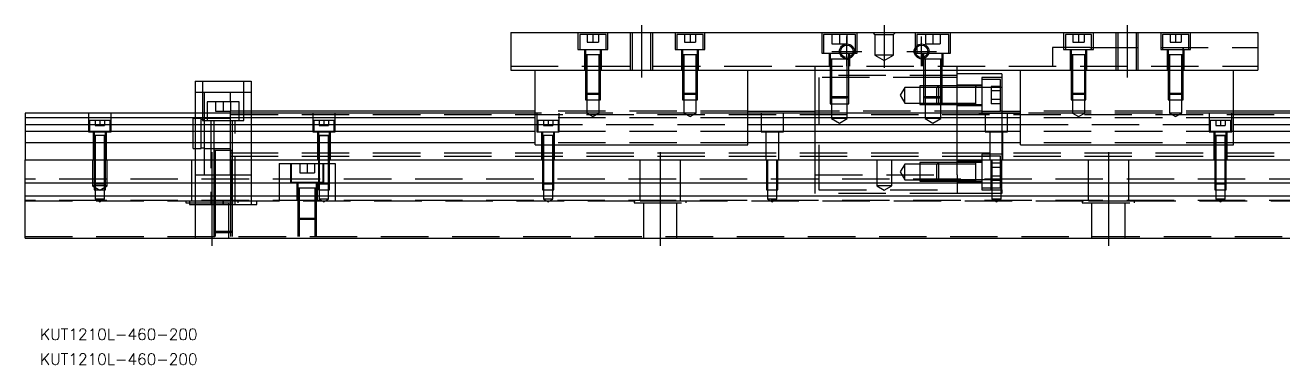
# Model space of a CAD drawing. Extents: x -10 to 660, y -255 to 102.
# Drawn here: x 0 to 336.7, y -255.2 to -164.3 of the extents above; entities that cross this region are included whole.
import ezdxf

# ---------------------------------------------------------------- set-up
doc = ezdxf.new("R2010")
doc.units = 0
doc.linetypes.add('CENTER', pattern=[50.8, 31.75, -6.35, 6.35, -6.35])
doc.linetypes.add('DASHED', pattern=[19.05, 12.7, -6.35])
doc.layers.get('0').update_dxf_attribs({"linetype": 'CONTINUOUS'})
doc.layers.add('CENTER', color=1, linetype='CENTER')
doc.styles.get("Standard").update_dxf_attribs({"font": 'txt.shx', "height": 3, "bigfont": 'bigfont.shx'})

# ---------------------------------------------------------------- blocks, each defined once
blk = doc.blocks.new('*U2')
at = {"color": 7, "linetype": 'CONTINUOUS'}
blk.add_text('KUT1210L-460-200', height=3, dxfattribs=at).set_placement((3.99, -255.15))
blk = doc.blocks.new('*U3')
at = {"color": 7, "linetype": 'CONTINUOUS'}
blk.add_text('KUT1210L-460-200', height=3, dxfattribs=at).set_placement((3.99, -248.51))

msp = doc.modelspace()

# ---------------------------------------------------------------- linework, layer by layer
at = {"color": 7, "linetype": 'CONTINUOUS'}
for p, q in [((130, -166.31), (130, -176.31)), ((130, -166.31), (330, -166.31)), ((330, -166.31), (330, -176.31)), ((245.500006, -173.41), (240.499994, -173.41)), ((130, -176.31), (330, -176.31)), ((136.5, -196.31), (136.5, -176.31)), ((193.5, -196.31), (193.5, -176.31)), ((211.5, -187.81), (211.5, -176.31)), ((249.5, -187.81), (249.5, -176.31)), ((261.5, -177.31), (249.5, -177.31)), ((261.5, -177.31), (261.5, -187.81)), ((266.5, -196.31), (266.5, -176.31)), ((323.5, -196.31), (323.5, -176.31)), ((45.5, -179.31), (45.5, -187.81)), ((45.5, -179.31), (60.5, -179.31)), ((60.5, -179.31), (60.5, -187.81)), ((0, -187.81), (0, -189.062272)), ((136.5, -187.81), (0, -187.81)), ((136.5, -187.31), (60.5, -187.31)), ((193.5, -187.31), (211.5, -187.31)), ((266.5, -187.81), (193.5, -187.81)), ((261.5, -187.31), (266.5, -187.31)), ((405, -187.31), (323.5, -187.31)), ((460, -187.81), (323.5, -187.81)), ((136.5, -189.062272), (0, -189.062272)), ((0, -189.062272), (0, -190.83668)), ((0, -190.83668), (136.5, -190.83668)), ((0, -190.83668), (0, -192.733076)), ((266.5, -189.062272), (193.5, -189.062272)), ((193.5, -190.83668), (266.5, -190.83668)), ((460, -189.062272), (323.5, -189.062272)), ((323.5, -190.83668), (460, -190.83668)), ((0, -192.733076), (0, -195.787372)), ((136.5, -192.733076), (0, -192.733076)), ((266.5, -192.733076), (193.5, -192.733076)), ((460, -192.733076), (323.5, -192.733076)), ((0, -195.787372), (0, -200.31)), ((136.5, -195.787372), (0, -195.787372)), ((136.5, -196.31), (193.5, -196.31)), ((266.5, -195.787372), (193.5, -195.787372)), ((266.5, -196.31), (323.5, -196.31)), ((460, -195.787372), (323.5, -195.787372)), ((0, -200.31), (460, -200.31)), ((0, -206.61), (0, -200.31)), ((460, -206.61), (0, -206.61)), ((0, -210.01), (0, -206.61)), ((0, -221.31), (0, -210.01)), ((460, -210.01), (0, -210.01)), ((0, -221.31), (460, -221.31))]:
    msp.add_line(p, q, dxfattribs=at)
at = {"color": 3, "linetype": 'DASHED'}
for p, q in [((148, -166.31), (148, -170.81)), ((155.5, -166.81), (148.5, -166.81)), ((148.5, -166.81), (148.5, -170.81)), ((150.5, -166.81), (150.5, -168.81)), ((152, -166.81), (152, -168.81)), ((153.5, -166.81), (153.5, -168.81)), ((155.5, -170.81), (155.5, -166.81)), ((156, -170.81), (156, -166.31)), ((162.000006, -166.31), (162.000006, -176.31)), ((162.5, -166.31), (162.5, -176.31)), ((167.5, -176.31), (167.5, -166.31)), ((167.999994, -176.31), (167.999994, -166.31)), ((174, -166.31), (174, -170.81)), ((181.5, -166.81), (174.5, -166.81)), ((174.5, -166.81), (174.5, -170.81)), ((176.5, -166.81), (176.5, -168.81)), ((178, -166.81), (178, -168.81)), ((179.5, -166.81), (179.5, -168.81)), ((181.5, -170.81), (181.5, -166.81)), ((182, -170.81), (182, -166.31)), ((213.25, -166.31), (213.25, -171.81)), ((222.25, -166.81), (213.75, -166.81)), ((213.75, -166.81), (213.75, -171.81)), ((216, -166.81), (216, -169.31)), ((218, -166.81), (218, -169.31)), ((220, -166.81), (220, -169.31)), ((222.25, -171.81), (222.25, -166.81)), ((222.75, -171.81), (222.75, -166.31)), ((227.5, -166.81), (227, -166.31)), ((227.5, -166.81), (227.5, -172.31)), ((227.5, -166.81), (232.5, -166.81)), ((232.5, -166.81), (233, -166.31)), ((232.5, -172.31), (232.5, -166.81)), ((238.25, -166.31), (238.25, -171.81)), ((247.25, -166.81), (238.75, -166.81)), ((238.75, -166.81), (238.75, -169.74875)), ((241, -166.81), (241, -169.31)), ((243, -166.81), (243, -169.31)), ((245, -166.81), (245, -169.31)), ((247.25, -171.81), (247.25, -166.81)), ((247.75, -171.81), (247.75, -166.31)), ((278, -166.31), (278, -170.81)), ((285.5, -166.81), (278.5, -166.81)), ((278.5, -166.81), (278.5, -170.81)), ((280.5, -166.81), (280.5, -168.81)), ((282, -166.81), (282, -168.81)), ((283.5, -166.81), (283.5, -168.81)), ((285.5, -170.81), (285.5, -166.81)), ((286, -170.81), (286, -166.31)), ((292.000006, -166.31), (292.000006, -176.31)), ((292.5, -166.31), (292.5, -176.31)), ((297.5, -176.31), (297.5, -166.31)), ((297.999994, -176.31), (297.999994, -166.31)), ((304, -166.31), (304, -170.81)), ((311.5, -166.81), (304.5, -166.81)), ((304.5, -166.81), (304.5, -170.81)), ((306.5, -166.81), (306.5, -168.81)), ((308, -166.81), (308, -168.81)), ((309.5, -166.81), (309.5, -168.81)), ((311.5, -170.81), (311.5, -166.81)), ((312, -170.81), (312, -166.31)), ((148, -170.81), (156, -170.81)), ((149.75, -170.81), (149.75, -176.31)), ((150, -170.81), (150, -172.21)), ((150.5, -168.81), (152, -168.81)), ((152, -168.81), (153.5, -168.81)), ((154, -172.21), (154, -170.81)), ((154.25, -176.31), (154.25, -170.81)), ((174, -170.81), (182, -170.81)), ((175.75, -170.81), (175.75, -176.31)), ((176, -170.81), (176, -172.21)), ((176.5, -168.81), (178, -168.81)), ((178, -168.81), (179.5, -168.81)), ((180, -172.21), (180, -170.81)), ((180.25, -176.31), (180.25, -170.81)), ((216, -169.31), (218, -169.31)), ((218, -169.31), (220, -169.31)), ((238.75, -169.74875), (238.75, -170.232968)), ((238.75, -170.232968), (238.75, -171.81)), ((241, -169.31), (243, -169.31)), ((243, -169.31), (245, -169.31)), ((285, -170.31), (275, -170.31)), ((275, -170.31), (275, -175.31)), ((278, -170.81), (286, -170.81)), ((279.75, -170.81), (279.75, -176.31)), ((280, -170.81), (280, -172.21)), ((280.5, -168.81), (282, -168.81)), ((282, -168.81), (283.5, -168.81)), ((284, -172.21), (284, -170.81)), ((284.25, -176.31), (284.25, -170.81)), ((285, -170.31), (330, -170.31)), ((304, -170.81), (312, -170.81)), ((305.75, -170.81), (305.75, -176.31)), ((306, -170.81), (306, -172.21)), ((306.5, -168.81), (308, -168.81)), ((308, -168.81), (309.5, -168.81)), ((310, -170.81), (310, -170.31)), ((310, -170.31), (310, -170.81)), ((310, -172.21), (310, -170.81)), ((310.25, -176.31), (310.25, -170.81)), ((154.000006, -172.21), (149.999994, -172.21)), ((154.000006, -172.21), (149.999994, -172.21)), ((150, -172.205), (150, -172.21)), ((150, -172.21), (150.216462, -172.21)), ((150.216708, -172.21), (150, -172.21)), ((150, -172.21), (150, -172.215)), ((150, -172.21), (150, -176.31)), ((153.783332, -172.21), (150.216708, -172.21)), ((150.35, -172.21), (150.35, -176.31)), ((153.65, -176.31), (153.65, -172.21)), ((154, -172.21), (153.783332, -172.21)), ((153.783538, -172.21), (154, -172.21)), ((154, -172.21), (154, -172.205)), ((154, -172.215), (154, -172.21)), ((154, -176.31), (154, -172.21)), ((180.000006, -172.21), (175.999994, -172.21)), ((180.000006, -172.21), (175.999994, -172.21)), ((180.000006, -172.21), (175.999994, -172.21)), ((176, -172.205), (176, -172.21)), ((176.216708, -172.21), (176, -172.21)), ((176, -172.21), (176, -172.215)), ((176, -172.21), (176, -176.31)), ((179.783332, -172.21), (176.216708, -172.21)), ((176.35, -172.21), (176.35, -176.31)), ((179.65, -176.31), (179.65, -172.21)), ((180, -172.21), (179.783332, -172.21)), ((180, -172.21), (180, -172.205)), ((180, -172.215), (180, -172.21)), ((180, -176.31), (180, -172.21)), ((213.25, -171.81), (222.75, -171.81)), ((215.25, -171.81), (215.25, -175.31)), ((220.500006, -173.41), (215.499994, -173.41)), ((220.500006, -173.41), (215.499994, -173.41)), ((215.5, -171.81), (215.5, -173.41)), ((215.5, -173.405), (215.5, -173.41)), ((215.5, -173.41), (215.757448, -173.41)), ((215.757468, -173.41), (215.5, -173.41)), ((215.5, -173.41), (215.5, -173.415)), ((215.5, -173.41), (215.5, -175.31)), ((220.013852, -173.41), (215.757468, -173.41)), ((215.9, -173.41), (215.9, -175.31)), ((220.242552, -173.41), (220.013852, -173.41)), ((220.1, -175.31), (220.1, -173.41)), ((220.5, -173.41), (220.242552, -173.41)), ((220.242602, -173.41), (220.5, -173.41)), ((220.5, -172.882418), (220.5, -171.81)), ((220.5, -173.246492), (220.5, -172.882418)), ((220.5, -173.41), (220.5, -173.246492)), ((220.5, -173.41), (220.5, -173.405)), ((220.5, -173.415), (220.5, -173.41)), ((220.5, -175.31), (220.5, -173.41)), ((220.75, -175.31), (220.75, -171.81)), ((232.5, -172.31), (227.5, -172.31)), ((227.5, -172.31), (230, -173.753376)), ((230, -173.753376), (232.5, -172.31)), ((238.25, -171.81), (247.75, -171.81)), ((240.25, -171.81), (240.25, -175.31)), ((240.5, -171.81), (240.5, -172.882418)), ((240.5, -172.882418), (240.5, -173.246492)), ((240.5, -173.246492), (240.5, -173.41)), ((240.5, -173.405), (240.5, -173.41)), ((240.757468, -173.41), (240.5, -173.41)), ((240.5, -173.41), (240.5, -173.415)), ((240.5, -173.41), (240.5, -175.31)), ((245.242552, -173.41), (240.757468, -173.41)), ((240.9, -173.41), (240.9, -175.31)), ((245.1, -175.31), (245.1, -173.41)), ((245.5, -173.41), (245.242552, -173.41)), ((245.5, -173.41), (245.5, -171.81)), ((245.5, -173.41), (245.5, -173.405)), ((245.5, -173.415), (245.5, -173.41)), ((245.5, -175.31), (245.5, -173.41)), ((245.75, -175.31), (245.75, -171.81)), ((284.000006, -172.21), (279.999994, -172.21)), ((284.000006, -172.21), (279.999994, -172.21)), ((280, -172.205), (280, -172.21)), ((280.216708, -172.21), (280, -172.21)), ((280, -172.21), (280, -172.215)), ((280, -172.21), (280, -176.31)), ((283.783332, -172.21), (280.216708, -172.21)), ((280.35, -172.21), (280.35, -176.31)), ((283.65, -176.31), (283.65, -172.21)), ((284, -172.21), (283.783332, -172.21)), ((284, -172.21), (284, -172.205)), ((284, -172.215), (284, -172.21)), ((284, -176.31), (284, -172.21)), ((310.000006, -172.21), (305.999994, -172.21)), ((310.000006, -172.21), (305.999994, -172.21)), ((310.000006, -172.21), (305.999994, -172.21)), ((310.000006, -172.21), (305.999994, -172.21)), ((306, -172.205), (306, -172.21)), ((306.216708, -172.21), (306, -172.21)), ((306, -172.21), (306, -176.31)), ((306, -172.21), (306, -172.215)), ((309.783332, -172.21), (306.216708, -172.21)), ((306.35, -172.21), (306.35, -176.31)), ((309.65, -176.31), (309.65, -172.21)), ((310, -172.21), (309.783332, -172.21)), ((310, -172.21), (310, -172.205)), ((310, -176.31), (310, -172.21)), ((310, -172.215), (310, -172.21)), ((130, -175.31), (330, -175.31)), ((150, -176.31), (150, -182.46)), ((150.000006, -176.31), (150.000002, -182.46)), ((150.35, -176.31), (150.35, -182.81)), ((153.65, -182.81), (153.65, -176.31)), ((153.999998, -182.46), (153.999994, -176.31)), ((154, -182.46), (154, -176.31)), ((176, -176.31), (176, -182.46)), ((176.000006, -176.31), (176.000002, -182.46)), ((176.35, -176.31), (176.35, -182.81)), ((179.65, -182.81), (179.65, -176.31)), ((179.999998, -182.46), (179.999994, -176.31)), ((180, -182.46), (180, -176.31)), ((211.5, -176.31), (211.5, -175.31)), ((249.5, -177.81), (211.5, -177.81)), ((212.5, -178.31), (212.5, -196.31)), ((245.1, -178.31), (212.5, -178.31)), ((215.5, -175.31), (215.5, -183.41)), ((215.500006, -175.31), (215.500006, -183.41)), ((215.9, -175.31), (215.9, -183.81)), ((220.1, -183.81), (220.1, -175.31)), ((220.499994, -183.41), (220.499994, -175.31)), ((220.5, -183.41), (220.5, -175.31)), ((240.5, -175.31), (240.5, -183.41)), ((240.500006, -175.31), (240.500006, -183.41)), ((240.9, -175.31), (240.9, -183.81)), ((245.1, -176.31), (245.1, -175.31)), ((245.1, -183.81), (245.1, -176.31)), ((245.5, -178.31), (245.1, -178.31)), ((245.499994, -176.31), (245.499994, -175.31)), ((245.499994, -183.410006), (245.499994, -176.31)), ((245.5, -176.31), (245.5, -175.31)), ((245.5, -183.41), (245.5, -176.31)), ((249.5, -178.31), (245.5, -178.31)), ((249.5, -176.31), (249.5, -175.31)), ((256.1, -178.31), (256.1, -187.81)), ((261.5, -178.31), (256.1, -178.31)), ((280, -176.31), (280, -182.46)), ((280.000006, -176.31), (280.000002, -182.46)), ((280.35, -176.31), (280.35, -182.81)), ((283.65, -182.81), (283.65, -176.31)), ((283.999998, -182.46), (283.999994, -176.31)), ((284, -182.46), (284, -176.31)), ((306, -176.31), (306, -182.46)), ((306.000006, -176.31), (306.000002, -182.46)), ((306.35, -176.31), (306.35, -182.81)), ((309.65, -182.81), (309.65, -176.31)), ((309.999998, -182.46), (309.999994, -176.31)), ((310, -182.46), (310, -176.31)), ((47.5, -179.31), (47.5, -189.81)), ((58.5, -189.81), (58.5, -179.31)), ((235.5, -180.96), (234.287564, -183.06)), ((235.5, -185.16), (235.5, -180.96)), ((239.5, -180.96), (235.5, -180.96)), ((244.5, -180.560002), (239.5, -180.560006)), ((239.5, -180.560006), (239.5, -185.559994)), ((244.1, -180.96), (239.5, -180.96)), ((244.5, -180.56), (244.1, -180.96)), ((244.1, -183.81), (244.1, -180.96)), ((245.1, -180.96), (244.1, -180.96)), ((244.5, -180.56), (244.5, -183.81)), ((245.1, -180.56), (244.5, -180.56)), ((245.1, -180.560006), (244.5, -180.560002)), ((245.5, -180.56), (245.1, -180.56)), ((245.5, -180.560006), (245.1, -180.560006)), ((245.5, -180.96), (245.1, -180.96)), ((249.5, -180.56), (245.5, -180.56)), ((249.5, -180.560006), (245.5, -180.560006)), ((249.5, -180.96), (245.5, -180.96)), ((256.1, -180.31), (249.5, -180.31)), ((254.505, -180.56), (249.5, -180.56)), ((255, -180.940684), (249.5, -180.940684)), ((254.5, -180.96), (249.5, -180.96)), ((255, -180.56), (254.495, -180.56)), ((254.5, -183.06), (254.5, -180.559994)), ((254.5, -185.560006), (254.5, -180.559994)), ((254.5, -180.96), (254.5, -180.559994)), ((254.5, -180.56), (254.5, -180.817448)), ((254.5, -180.817468), (254.5, -180.56)), ((254.5, -180.817468), (254.5, -180.56)), ((254.5, -182.909954), (254.5, -180.817468)), ((254.5, -185.16), (254.5, -180.96)), ((255.35, -180.56), (255, -180.56)), ((255.35, -180.940684), (255, -180.940684)), ((256.1, -180.56), (255.35, -180.56)), ((258.65, -180.940684), (255.35, -180.940684)), ((258.65, -178.81), (256.1, -178.81)), ((258.6, -180.750598), (258.6, -181.9053)), ((261.1, -180.750598), (258.6, -180.750598)), ((259, -178.81), (258.65, -178.81)), ((259, -180.940684), (258.65, -180.940684)), ((261.1, -178.81), (259, -178.81)), ((261.5, -180.940684), (259, -180.940684)), ((261.1, -187.31), (261.1, -178.81)), ((48, -182.31), (45.5, -182.31)), ((48, -187.81), (48, -182.31)), ((55, -182.31), (48, -182.31)), ((57.25, -184.81), (48.75, -184.81)), ((48.75, -184.81), (48.75, -187.81)), ((51, -184.81), (51, -187.31)), ((53, -184.81), (53, -187.31)), ((55, -184.81), (55, -182.31)), ((60.5, -182.31), (55, -182.31)), ((55, -184.81), (55, -187.31)), ((57.25, -187.81), (57.25, -184.81)), ((150, -182.46), (154, -182.46)), ((150, -182.46), (150.35, -182.81)), ((150.000002, -182.46), (150.000006, -184.31)), ((150.000006, -184.31), (153.999994, -184.31)), ((153.65, -182.81), (150.35, -182.81)), ((150.35, -182.81), (150.35, -184.31)), ((150.35, -184.31), (150.35, -187.81)), ((153.65, -182.81), (154, -182.46)), ((153.65, -184.31), (153.65, -182.81)), ((153.65, -187.81), (153.65, -184.31)), ((153.999994, -184.31), (153.999998, -182.46)), ((176, -182.46), (180, -182.46)), ((176, -182.46), (176.35, -182.81)), ((176.000002, -182.46), (176.000006, -184.31)), ((176.000006, -184.31), (179.999994, -184.31)), ((179.65, -182.81), (176.35, -182.81)), ((176.35, -182.81), (176.35, -184.31)), ((176.35, -184.31), (176.35, -187.81)), ((179.65, -182.81), (180, -182.46)), ((179.65, -184.31), (179.65, -182.81)), ((179.65, -187.81), (179.65, -184.31)), ((179.999994, -184.31), (179.999998, -182.46)), ((215.5, -183.41), (220.5, -183.41)), ((215.5, -183.41), (215.9, -183.81)), ((215.500006, -183.41), (215.500006, -185.31)), ((220.1, -183.81), (215.9, -183.81)), ((215.9, -183.81), (215.9, -185.31)), ((220.1, -183.81), (220.5, -183.41)), ((220.1, -185.31), (220.1, -183.81)), ((220.499994, -185.31), (220.499994, -183.41)), ((234.287564, -183.06), (235.5, -185.16)), ((235.5, -185.16), (239.5, -185.16)), ((239.5, -185.16), (244.1, -185.16)), ((240.5, -183.41), (245.5, -183.41)), ((240.5, -183.41), (240.9, -183.81)), ((240.500006, -183.41), (240.500006, -185.31)), ((245.1, -183.81), (240.9, -183.81)), ((240.9, -183.81), (240.9, -185.31)), ((244.1, -185.16), (244.1, -183.81)), ((244.1, -185.16), (249.5, -185.16)), ((244.1, -185.16), (244.5, -185.56)), ((244.1, -185.16), (249.5, -185.16)), ((244.5, -183.81), (244.5, -185.56)), ((245.1, -183.81), (245.5, -183.41)), ((245.1, -185.31), (245.1, -183.81)), ((245.499994, -185.31), (245.499994, -183.410006)), ((249.5, -185.16), (254.5, -185.16)), ((254.5, -185.302552), (254.5, -182.909954)), ((254.5, -185.560006), (254.5, -185.16)), ((258.6, -181.9053), (258.6, -184.2147)), ((261.1, -181.9053), (258.6, -181.9053)), ((258.6, -184.2147), (258.6, -185.369402)), ((261.1, -184.2147), (258.6, -184.2147)), ((280, -182.46), (284, -182.46)), ((280, -182.46), (280.35, -182.81)), ((280.000002, -182.46), (280.000006, -184.31)), ((280.000006, -184.31), (283.999994, -184.31)), ((283.65, -182.81), (280.35, -182.81)), ((280.35, -182.81), (280.35, -184.31)), ((280.35, -184.31), (280.35, -187.81)), ((283.65, -182.81), (284, -182.46)), ((283.65, -184.31), (283.65, -182.81)), ((283.65, -187.81), (283.65, -184.31)), ((283.999994, -184.31), (283.999998, -182.46)), ((306, -182.46), (310, -182.46)), ((306, -182.46), (306.35, -182.81)), ((306.000002, -182.46), (306.000006, -184.31)), ((306.000006, -184.31), (309.999994, -184.31)), ((309.65, -182.81), (306.35, -182.81)), ((306.35, -182.81), (306.35, -184.31)), ((306.35, -184.31), (306.35, -187.81)), ((309.65, -182.81), (310, -182.46)), ((309.65, -184.31), (309.65, -182.81)), ((309.65, -187.81), (309.65, -184.31)), ((309.999994, -184.31), (309.999998, -182.46)), ((17, -187.81), (17, -192.81)), ((23, -192.81), (23, -187.81)), ((45.5, -187.81), (45.5, -200.31)), ((48, -193.31), (48, -187.81)), ((48.75, -187.81), (48.75, -189.81)), ((51, -187.31), (53, -187.31)), ((53, -187.31), (55, -187.31)), ((55, -187.81), (55, -187.31)), ((57.25, -187.31), (55, -187.31)), ((55, -189.81), (55, -187.81)), ((55, -188.185), (405, -188.185)), ((60.5, -187.31), (57.25, -187.31)), ((57.25, -189.81), (57.25, -187.81)), ((60.5, -187.81), (60.5, -200.31)), ((77, -187.81), (77, -192.81)), ((83, -192.81), (83, -187.81)), ((193.5, -187.31), (136.5, -187.31)), ((176.35, -187.81), (136.5, -187.81)), ((137, -187.81), (137, -192.81)), ((143, -192.81), (143, -187.81)), ((153.65, -187.81), (150.35, -187.81)), ((150.35, -187.81), (152, -188.762628)), ((152, -188.762628), (153.65, -187.81)), ((179.65, -187.81), (176.35, -187.81)), ((176.35, -187.81), (178, -188.762628)), ((178, -188.762628), (179.65, -187.81)), ((193.5, -187.81), (178.65, -187.81)), ((197, -187.81), (197, -192.81)), ((203, -192.81), (203, -187.81)), ((256.1, -187.31), (211.5, -187.31)), ((211.5, -200.31), (211.5, -187.81)), ((215.500006, -185.31), (220.499994, -185.31)), ((215.9, -185.31), (215.9, -189.31)), ((220.1, -189.31), (220.1, -185.31)), ((239.5, -185.559994), (244.5, -185.559994)), ((240.500006, -185.31), (245.499994, -185.31)), ((240.9, -185.31), (240.9, -189.31)), ((244.5, -185.559994), (249.5, -185.559994)), ((244.5, -185.56), (249.5, -185.559998)), ((245.1, -189.31), (245.1, -185.31)), ((249.5, -185.559998), (254.505, -185.56)), ((249.5, -185.81), (256.1, -185.81)), ((249.5, -200.31), (249.5, -187.81)), ((254.495, -185.56), (256.1, -185.56)), ((254.5, -185.56), (254.5, -185.302552)), ((255.35, -187.81), (266.5, -187.81)), ((256.1, -187.31), (261.1, -187.31)), ((257, -187.81), (257, -192.81)), ((261.1, -185.369402), (258.6, -185.369402)), ((281.35, -187.81), (258.65, -187.81)), ((261.5, -187.31), (261.1, -187.31)), ((261.5, -187.81), (261.5, -196.31)), ((263, -192.81), (263, -187.81)), ((323.5, -187.31), (266.5, -187.31)), ((283.65, -187.81), (280.35, -187.81)), ((280.35, -187.81), (282, -188.762628)), ((282, -188.762628), (283.65, -187.81)), ((323.5, -187.81), (283.65, -187.81)), ((309.65, -187.81), (306.35, -187.81)), ((306.35, -187.81), (308, -188.762628)), ((308, -188.762628), (309.65, -187.81)), ((317, -187.81), (317, -192.81)), ((323, -192.81), (323, -187.81)), ((22.75, -189.81), (17.25, -189.81)), ((17.25, -189.81), (17.25, -192.81)), ((18.75, -189.81), (18.75, -191.11)), ((18.75, -191.11), (20, -191.11)), ((20, -189.81), (20, -191.11)), ((20, -191.11), (21.25, -191.11)), ((21.25, -189.81), (21.25, -191.11)), ((22.75, -192.81), (22.75, -189.81)), ((45, -193.31), (45, -189.31)), ((45.5, -189.31), (45, -189.31)), ((47.1, -189.31), (45.5, -189.31)), ((47.1, -193.31), (47.1, -189.31)), ((48, -189.51), (47.1, -189.51)), ((47.5, -189.81), (58.5, -189.81)), ((48.75, -189.31), (48, -189.31)), ((55, -189.31), (48.75, -189.31)), ((49.75, -189.81), (49.75, -212.31)), ((50.5, -189.81), (50.5, -197.81)), ((55, -193.31), (55, -189.81)), ((55.5, -197.81), (55.5, -189.81)), ((56.25, -212.31), (56.25, -189.81)), ((82.75, -189.81), (77.25, -189.81)), ((77.25, -189.81), (77.25, -192.81)), ((78.75, -189.81), (78.75, -191.11)), ((78.75, -191.11), (80, -191.11)), ((80, -189.81), (80, -191.11)), ((80, -191.11), (81.25, -191.11)), ((81.25, -189.81), (81.25, -191.11)), ((82.75, -192.81), (82.75, -189.81)), ((193.5, -189.062272), (136.5, -189.062272)), ((136.5, -190.83668), (193.5, -190.83668)), ((142.75, -189.81), (137.25, -189.81)), ((137.25, -189.81), (137.25, -192.81)), ((138.75, -189.81), (138.75, -191.11)), ((138.75, -191.11), (140, -191.11)), ((140, -189.81), (140, -191.11)), ((140, -191.11), (141.25, -191.11)), ((141.25, -189.81), (141.25, -191.11)), ((142.75, -192.81), (142.75, -189.81)), ((220.1, -189.31), (215.9, -189.31)), ((215.9, -189.31), (218, -190.522436)), ((218, -190.522436), (220.1, -189.31)), ((245.1, -189.31), (240.9, -189.31)), ((240.9, -189.31), (243, -190.522436)), ((243, -190.522436), (245.1, -189.31)), ((323.5, -189.062272), (266.5, -189.062272)), ((266.5, -190.83668), (323.5, -190.83668)), ((322.75, -189.81), (317.25, -189.81)), ((317.25, -189.81), (317.25, -192.81)), ((318.75, -189.81), (318.75, -191.11)), ((318.75, -191.11), (320, -191.11)), ((320, -189.81), (320, -191.11)), ((320, -191.11), (321.25, -191.11)), ((321.25, -189.81), (321.25, -191.11)), ((322.75, -192.81), (322.75, -189.81)), ((17, -192.81), (23, -192.81)), ((18.25, -192.81), (18.25, -200.31)), ((19.998804, -193.81), (18.499994, -193.81)), ((19.998804, -193.81), (18.499994, -193.81)), ((18.5, -192.81), (18.5, -193.81)), ((18.5, -193.805), (18.5, -193.81)), ((18.624678, -193.81), (18.5, -193.81)), ((18.624678, -193.81), (18.5, -193.81)), ((18.5, -193.81), (18.5, -200.31)), ((18.5, -193.81), (18.5, -193.815)), ((19.998804, -193.81), (18.624678, -193.81)), ((19.998804, -193.81), (18.624678, -193.81)), ((18.75, -193.81), (18.75, -200.31)), ((21.500006, -193.81), (19.998804, -193.81)), ((21.500006, -193.81), (19.998804, -193.81)), ((21.37533, -193.81), (19.998804, -193.81)), ((21.37533, -193.81), (19.998804, -193.81)), ((21.25, -200.31), (21.25, -193.81)), ((21.5, -193.81), (21.37533, -193.81)), ((21.5, -193.81), (21.37533, -193.81)), ((21.5, -193.81), (21.5, -192.81)), ((21.5, -193.81), (21.5, -193.805)), ((21.5, -200.31), (21.5, -193.81)), ((21.5, -193.815), (21.5, -193.81)), ((21.75, -200.31), (21.75, -192.81)), ((45, -197.31), (45, -193.31)), ((47.1, -197.31), (47.1, -193.31)), ((48, -200.31), (48, -193.31)), ((55, -197.810302), (55, -193.31)), ((77, -192.81), (83, -192.81)), ((78.25, -192.81), (78.25, -200.31)), ((81.500006, -193.81), (78.499994, -193.81)), ((79.998804, -193.81), (78.499994, -193.81)), ((81.500006, -193.81), (78.499994, -193.81)), ((79.998804, -193.81), (78.499994, -193.81)), ((78.5, -192.81), (78.5, -193.81)), ((78.5, -193.805), (78.5, -193.81)), ((78.5, -193.81), (78.62467, -193.81)), ((78.624678, -193.81), (78.5, -193.81)), ((78.5, -193.81), (78.62467, -193.81)), ((78.624678, -193.81), (78.5, -193.81)), ((78.5, -193.81), (78.5, -200.31)), ((78.5, -193.81), (78.5, -193.815)), ((78.62467, -193.81), (81.375392, -193.81)), ((78.62467, -193.81), (81.375392, -193.81)), ((79.998804, -193.81), (78.624678, -193.81)), ((79.998804, -193.81), (78.624678, -193.81)), ((78.75, -193.81), (78.75, -200.31)), ((81.500006, -193.81), (79.998804, -193.81)), ((81.500006, -193.81), (79.998804, -193.81)), ((81.37533, -193.81), (79.998804, -193.81)), ((81.37533, -193.81), (79.998804, -193.81)), ((81.25, -200.31), (81.25, -193.81)), ((81.5, -193.81), (81.37533, -193.81)), ((81.5, -193.81), (81.37533, -193.81)), ((81.375392, -193.81), (81.5, -193.81)), ((81.375392, -193.81), (81.5, -193.81)), ((81.5, -193.81), (81.5, -192.81)), ((81.5, -193.81), (81.5, -193.805)), ((81.5, -200.31), (81.5, -193.81)), ((81.5, -193.815), (81.5, -193.81)), ((81.75, -200.31), (81.75, -192.81)), ((193.5, -192.733076), (136.5, -192.733076)), ((137, -192.81), (143, -192.81)), ((138.25, -192.81), (138.25, -200.31)), ((139.998804, -193.81), (138.499994, -193.81)), ((139.998804, -193.81), (138.499994, -193.81)), ((138.5, -192.81), (138.5, -193.81)), ((138.5, -193.805), (138.5, -193.81)), ((138.624678, -193.81), (138.5, -193.81)), ((138.624678, -193.81), (138.5, -193.81)), ((138.5, -193.81), (138.5, -193.815)), ((138.5, -193.81), (138.5, -200.31)), ((139.998804, -193.81), (138.624678, -193.81)), ((139.998804, -193.81), (138.624678, -193.81)), ((138.75, -193.81), (138.75, -200.31)), ((141.500006, -193.81), (139.998804, -193.81)), ((141.500006, -193.81), (139.998804, -193.81)), ((141.37533, -193.81), (139.998804, -193.81)), ((141.37533, -193.81), (139.998804, -193.81)), ((141.25, -200.31), (141.25, -193.81)), ((141.5, -193.81), (141.37533, -193.81)), ((141.5, -193.81), (141.37533, -193.81)), ((141.5, -193.81), (141.5, -192.81)), ((141.5, -193.81), (141.5, -193.805)), ((141.5, -193.815), (141.5, -193.81)), ((141.5, -200.31), (141.5, -193.81)), ((141.75, -200.31), (141.75, -192.81)), ((197, -192.81), (203, -192.81)), ((198.25, -192.81), (198.25, -200.31)), ((201.75, -200.31), (201.75, -192.81)), ((257, -192.81), (263, -192.81)), ((258.25, -192.81), (258.25, -200.31)), ((261.75, -200.31), (261.75, -192.81)), ((323.5, -192.733076), (266.5, -192.733076)), ((317, -192.81), (323, -192.81)), ((318.25, -192.81), (318.25, -200.31)), ((319.998804, -193.81), (318.499994, -193.81)), ((321.500006, -193.81), (318.499994, -193.81)), ((319.998804, -193.81), (318.499994, -193.81)), ((318.5, -192.81), (318.5, -193.81)), ((318.5, -193.805), (318.5, -193.81)), ((318.624678, -193.81), (318.5, -193.81)), ((318.5, -193.81), (318.62467, -193.81)), ((318.624678, -193.81), (318.5, -193.81)), ((318.5, -193.81), (318.5, -193.815)), ((318.5, -193.81), (318.5, -200.31)), ((318.62467, -193.81), (321.375392, -193.81)), ((319.998804, -193.81), (318.624678, -193.81)), ((319.998804, -193.81), (318.624678, -193.81)), ((318.75, -193.81), (318.75, -200.31)), ((321.500006, -193.81), (319.998804, -193.81)), ((321.500006, -193.81), (319.998804, -193.81)), ((321.37533, -193.81), (319.998804, -193.81)), ((321.37533, -193.81), (319.998804, -193.81)), ((321.25, -200.31), (321.25, -193.81)), ((321.5, -193.81), (321.37533, -193.81)), ((321.5, -193.81), (321.37533, -193.81)), ((321.375392, -193.81), (321.5, -193.81)), ((321.5, -193.81), (321.5, -192.81)), ((321.5, -193.81), (321.5, -193.805)), ((321.5, -193.815), (321.5, -193.81)), ((321.5, -200.31), (321.5, -193.81)), ((321.75, -200.31), (321.75, -192.81)), ((45, -197.31), (45.5, -197.31)), ((45.5, -197.31), (47.1, -197.31)), ((47.1, -197.11), (48, -197.11)), ((48, -197.31), (50.5, -197.31)), ((55.500006, -197.81), (50.499994, -197.81)), ((55.500006, -197.81), (50.499994, -197.81)), ((55.500006, -197.81), (50.499994, -197.81)), ((50.5, -197.31), (55, -197.31)), ((50.5, -197.805), (50.5, -197.81)), ((50.5, -197.81), (50.757448, -197.81)), ((50.757468, -197.81), (50.5, -197.81)), ((50.5, -197.81), (50.5, -200.31)), ((50.5, -197.81), (50.5, -197.815)), ((55.242552, -197.81), (50.757468, -197.81)), ((50.9, -197.81), (50.9, -200.31)), ((55, -200.31), (55, -197.810302)), ((55, -198.435), (405, -198.435)), ((55.1, -200.31), (55.1, -197.81)), ((55.5, -197.81), (55.242552, -197.81)), ((55.242602, -197.81), (55.5, -197.81)), ((55.5, -197.81), (55.5, -197.805)), ((55.5, -200.31), (55.5, -197.81)), ((55.5, -197.815), (55.5, -197.81)), ((193.5, -195.787372), (136.5, -195.787372)), ((212.5, -196.31), (212.5, -200.31)), ((261.5, -196.31), (261.5, -200.31)), ((323.5, -195.787372), (266.5, -195.787372)), ((18, -200.31), (18, -207.31)), ((18.5, -200.31), (18.5, -206.56)), ((18.500006, -200.31), (18.500006, -206.560006)), ((18.75, -200.31), (18.75, -206.61)), ((21.25, -206.61), (21.25, -200.31)), ((21.499994, -206.560006), (21.499994, -200.31)), ((21.5, -206.56), (21.5, -200.31)), ((22, -207.31), (22, -200.31)), ((44.638098, -211.31), (44.638098, -200.31)), ((45.5, -200.31), (45.5, -206.61)), ((48, -204.31), (48, -200.31)), ((50.5, -200.31), (50.5, -206.61)), ((50.9, -200.31), (50.9, -206.61)), ((55, -199.31), (405, -199.31)), ((55, -204.31), (55, -200.31)), ((55.1, -206.61), (55.1, -200.31)), ((55.361902, -200.31), (55.361902, -211.31)), ((55.5, -206.61), (55.5, -200.31)), ((60.5, -200.31), (60.5, -206.61)), ((68, -201.31), (78.5, -201.31)), ((68, -201.31), (68, -206.61)), ((71, -201.31), (71, -206.31)), ((71.25, -201.31), (71.25, -206.31)), ((73.5, -201.31), (73.5, -203.81)), ((75.5, -201.31), (75.5, -203.81)), ((77.5, -201.31), (77.5, -203.81)), ((78.5, -200.31), (78.5, -206.56)), ((78.5, -201.31), (78.75, -201.31)), ((78.500006, -200.31), (78.500006, -206.560006)), ((78.75, -200.31), (78.75, -206.61)), ((78.75, -201.31), (81.25, -201.31)), ((79.75, -206.31), (79.75, -201.31)), ((80, -206.31), (80, -201.31)), ((81.25, -206.61), (81.25, -200.31)), ((81.25, -201.31), (81.5, -201.31)), ((81.499994, -206.560006), (81.499994, -200.31)), ((81.5, -206.56), (81.5, -200.31)), ((81.5, -201.31), (83, -201.31)), ((83, -201.31), (83, -206.61)), ((138.5, -200.31), (138.5, -206.56)), ((138.500006, -200.31), (138.500006, -206.560006)), ((138.75, -200.31), (138.75, -206.61)), ((141.25, -206.61), (141.25, -200.31)), ((141.499994, -206.560006), (141.499994, -200.31)), ((141.5, -206.56), (141.5, -200.31)), ((164.638098, -211.31), (164.638098, -200.31)), ((175.361902, -200.31), (175.361902, -211.31)), ((198.500006, -200.31), (198.500006, -206.61)), ((198.75, -200.31), (198.75, -208.31)), ((201.25, -208.31), (201.25, -200.31)), ((201.499994, -206.61), (201.499994, -200.31)), ((211.5, -204.31), (211.5, -200.31)), ((212.5, -200.31), (212.5, -206.61)), ((228, -200.31), (228, -207.31)), ((232, -207.31), (232, -200.31)), ((235.5, -201.46), (234.287564, -203.56)), ((235.5, -205.66), (235.5, -201.46)), ((239.5, -201.46), (235.5, -201.46)), ((244.5, -201.060002), (239.5, -201.060006)), ((239.5, -201.060006), (239.5, -206.059994)), ((244.1, -201.46), (239.5, -201.46)), ((244.5, -201.06), (244.1, -201.46)), ((244.1, -205.66), (244.1, -201.46)), ((249.5, -201.46), (244.1, -201.46)), ((244.5, -201.06), (244.5, -206.06)), ((249.5, -201.06), (244.5, -201.06)), ((249.5, -201.060006), (244.5, -201.060002)), ((249.5, -204.31), (249.5, -200.31)), ((256.1, -200.81), (249.5, -200.81)), ((254.5, -201.06), (249.5, -201.06)), ((254.5, -201.46), (249.5, -201.46)), ((254.5, -201.06), (254.495, -201.06)), ((254.5, -203.409968), (254.5, -201.059994)), ((254.5, -203.56), (254.5, -201.059994)), ((254.5, -206.060006), (254.5, -201.059994)), ((254.5, -201.317468), (254.5, -201.06)), ((256.1, -201.06), (254.5, -201.06)), ((254.505, -201.06), (254.5, -201.06)), ((254.5, -203.409954), (254.5, -201.317468)), ((256.1, -198.81), (256.1, -208.31)), ((261.5, -198.81), (256.1, -198.81)), ((261.1, -199.31), (256.1, -199.31)), ((258.500006, -200.31), (258.500006, -206.61)), ((258.6, -201.250598), (258.6, -202.4053)), ((261.1, -201.250598), (258.6, -201.250598)), ((258.75, -200.31), (258.75, -208.31)), ((261.1, -200.31), (261.1, -199.31)), ((261.1, -206.61), (261.1, -200.31)), ((261.25, -208.31), (261.25, -200.31)), ((261.499994, -206.61), (261.499994, -200.31)), ((284.638098, -211.31), (284.638098, -200.31)), ((295.361902, -200.31), (295.361902, -211.31)), ((318.5, -200.31), (318.5, -206.56)), ((318.500006, -200.31), (318.500006, -206.560006)), ((318.75, -200.31), (318.75, -206.61)), ((321.25, -206.61), (321.25, -200.31)), ((321.499994, -206.560006), (321.499994, -200.31)), ((321.5, -206.56), (321.5, -200.31)), ((45.5, -204.31), (48, -204.31)), ((48, -204.31), (50.5, -204.31)), ((50.5, -204.31), (50.9, -204.31)), ((50.9, -204.31), (55, -204.31)), ((55, -204.31), (60.5, -204.31)), ((73.5, -203.81), (75.5, -203.81)), ((75.5, -203.81), (77.5, -203.81)), ((211.5, -204.31), (249.5, -204.31)), ((211.5, -206.61), (211.5, -204.31)), ((234.287564, -203.56), (235.5, -205.66)), ((249.5, -204.31), (249.5, -206.61)), ((254.5, -203.76002), (254.5, -203.409954)), ((254.5, -206.060006), (254.5, -203.409968)), ((254.5, -205.802552), (254.5, -203.76002)), ((261.1, -202.4053), (258.6, -202.4053)), ((258.6, -202.4053), (258.6, -204.7147)), ((261.1, -204.7147), (258.6, -204.7147)), ((258.6, -204.7147), (258.6, -205.869402)), ((460, -205.46), (0, -205.46)), ((22, -207.31), (18, -207.31)), ((18, -207.31), (20, -208.4647)), ((18.5, -206.56), (21.5, -206.56)), ((18.5, -206.56), (18.55, -206.61)), ((18.500006, -206.560006), (18.500006, -206.61)), ((18.500006, -206.61), (18.500006, -208.31)), ((18.500006, -208.31), (21.499994, -208.31)), ((18.55, -206.61), (18.75, -206.81)), ((18.75, -206.61), (18.75, -206.81)), ((21.25, -206.81), (18.75, -206.81)), ((18.75, -206.81), (18.75, -208.31)), ((18.75, -208.31), (18.75, -210.81)), ((20, -208.4647), (22, -207.31)), ((21.25, -206.81), (21.25, -206.61)), ((21.25, -206.81), (21.45, -206.61)), ((21.25, -208.31), (21.25, -206.81)), ((21.25, -210.81), (21.25, -208.31)), ((21.45, -206.61), (21.5, -206.56)), ((21.499994, -206.61), (21.499994, -206.560006)), ((21.499994, -208.31), (21.499994, -206.61)), ((45.5, -206.61), (45.5, -210.01)), ((50.5, -206.61), (50.5, -210.01)), ((50.9, -206.61), (50.9, -210.01)), ((55.1, -210.01), (55.1, -206.61)), ((55.5, -210.01), (55.5, -206.61)), ((60.5, -206.61), (60.5, -210.01)), ((68, -206.61), (68, -210.01)), ((71, -206.31), (80, -206.31)), ((72.75, -206.31), (72.75, -211.31)), ((78.000006, -207.91), (72.999994, -207.91)), ((73, -206.31), (73, -206.61)), ((73, -206.61), (73, -207.91)), ((73, -207.905), (73, -207.91)), ((73.257468, -207.91), (73, -207.91)), ((73, -207.91), (73, -207.915)), ((73, -207.91), (73, -210.01)), ((77.742552, -207.91), (73.257468, -207.91)), ((73.4, -207.91), (73.4, -210.01)), ((77.6, -210.01), (77.6, -207.91)), ((78, -207.91), (77.742552, -207.91)), ((78, -206.61), (78, -206.31)), ((78, -207.91), (78, -206.61)), ((78, -207.91), (78, -207.905)), ((78, -207.915), (78, -207.91)), ((78, -210.01), (78, -207.91)), ((78.25, -211.31), (78.25, -206.31)), ((78.5, -206.56), (81.5, -206.56)), ((78.5, -206.56), (78.55, -206.61)), ((78.500006, -206.560006), (78.500006, -206.61)), ((78.500006, -206.61), (78.500006, -208.31)), ((78.500006, -208.31), (81.499994, -208.31)), ((78.55, -206.61), (78.75, -206.81)), ((78.75, -206.61), (78.75, -206.81)), ((81.25, -206.81), (78.75, -206.81)), ((78.75, -206.81), (78.75, -208.31)), ((78.75, -208.31), (78.75, -210.81)), ((81.25, -206.81), (81.25, -206.61)), ((81.25, -206.81), (81.45, -206.61)), ((81.25, -208.31), (81.25, -206.81)), ((81.25, -210.81), (81.25, -208.31)), ((81.45, -206.61), (81.5, -206.56)), ((81.499994, -206.61), (81.499994, -206.560006)), ((81.499994, -208.31), (81.499994, -206.61)), ((83, -206.61), (83, -210.01)), ((138.5, -206.56), (141.5, -206.56)), ((138.5, -206.56), (138.55, -206.61)), ((138.500006, -206.560006), (138.500006, -206.61)), ((138.500006, -206.61), (138.500006, -208.31)), ((138.500006, -208.31), (141.499994, -208.31)), ((138.55, -206.61), (138.75, -206.81)), ((138.75, -206.61), (138.75, -206.81)), ((141.25, -206.81), (138.75, -206.81)), ((138.75, -206.81), (138.75, -208.31)), ((138.75, -208.31), (138.75, -210.81)), ((141.25, -206.81), (141.25, -206.61)), ((141.25, -206.81), (141.45, -206.61)), ((141.25, -208.31), (141.25, -206.81)), ((141.25, -210.81), (141.25, -208.31)), ((141.45, -206.61), (141.5, -206.56)), ((141.499994, -206.61), (141.499994, -206.560006)), ((141.499994, -208.31), (141.499994, -206.61)), ((198.500006, -206.61), (198.500006, -208.31)), ((198.500006, -208.31), (201.499994, -208.31)), ((198.75, -208.31), (198.75, -210.81)), ((201.25, -210.81), (201.25, -208.31)), ((201.499994, -208.31), (201.499994, -206.61)), ((249.5, -206.585918), (211.5, -206.585918)), ((211.5, -209.31), (211.5, -206.61)), ((212.5, -206.61), (212.5, -208.31)), ((212.5, -208.31), (249.5, -208.31)), ((232, -207.31), (228, -207.31)), ((228, -207.31), (230, -208.4647)), ((230, -208.4647), (232, -207.31)), ((235.5, -205.66), (239.5, -205.66)), ((239.5, -205.66), (244.1, -205.66)), ((239.5, -206.059994), (244.5, -206.059998)), ((244.1, -205.66), (249.5, -205.66)), ((244.1, -205.66), (244.5, -206.06)), ((244.5, -206.059998), (249.5, -206.059994)), ((244.5, -206.06), (249.5, -206.06)), ((249.5, -205.66), (254.5, -205.66)), ((258.500006, -205.679316), (249.5, -205.679316)), ((249.5, -206.06), (254.5, -206.06)), ((249.5, -206.31), (256.1, -206.31)), ((249.5, -206.61), (249.5, -209.31)), ((254.495, -206.06), (254.5, -206.06)), ((254.5, -206.06), (254.5, -205.802552)), ((254.5, -206.06), (256.1, -206.06)), ((254.5, -206.06), (254.505, -206.06)), ((256.1, -207.81), (258.500006, -207.81)), ((256.1, -208.31), (258.500006, -208.31)), ((261.5, -205.679316), (258.500006, -205.679316)), ((258.500006, -206.61), (258.500006, -208.31)), ((258.500006, -207.81), (261.1, -207.81)), ((258.500006, -208.31), (261.499994, -208.31)), ((261.1, -205.869402), (258.6, -205.869402)), ((258.75, -208.31), (258.75, -210.81)), ((261.1, -207.81), (261.1, -206.61)), ((261.25, -210.81), (261.25, -208.31)), ((261.499994, -208.31), (261.499994, -206.61)), ((261.5, -208.31), (261.5, -209.31)), ((318.5, -206.56), (321.5, -206.56)), ((318.5, -206.56), (318.55, -206.61)), ((318.500006, -206.560006), (318.500006, -206.61)), ((318.500006, -206.61), (318.500006, -208.31)), ((318.500006, -208.31), (321.499994, -208.31)), ((318.55, -206.61), (318.75, -206.81)), ((318.75, -206.61), (318.75, -206.81)), ((321.25, -206.81), (318.75, -206.81)), ((318.75, -206.81), (318.75, -208.31)), ((318.75, -208.31), (318.75, -210.81)), ((321.25, -206.81), (321.25, -206.61)), ((321.25, -206.81), (321.45, -206.61)), ((321.25, -208.31), (321.25, -206.81)), ((321.25, -210.81), (321.25, -208.31)), ((321.45, -206.61), (321.5, -206.56)), ((321.499994, -206.61), (321.499994, -206.560006)), ((321.499994, -208.31), (321.499994, -206.61)), ((460, -211.16), (0, -211.16)), ((0, -211.31), (44.638098, -211.31)), ((21.25, -210.81), (18.75, -210.81)), ((18.75, -210.81), (20, -211.531688)), ((20, -211.531688), (21.25, -210.81)), ((43, -211.31), (43, -211.81)), ((43, -211.81), (57, -211.81)), ((44, -211.31), (44, -212.31)), ((44.638098, -211.31), (55.361902, -211.31)), ((45.5, -210.01), (45.5, -211.31)), ((45.5, -211.31), (45.5, -211.81)), ((45.5, -211.81), (45.5, -221.31)), ((50.5, -210.01), (50.5, -211.31)), ((50.5, -211.31), (50.5, -212.31)), ((50.9, -210.01), (50.9, -211.31)), ((50.9, -211.31), (50.9, -212.31)), ((53, -211.31), (53, -212.31)), ((53, -212.31), (53, -211.31)), ((54.5, -221.31), (54.5, -211.81)), ((55.1, -211.31), (55.1, -210.01)), ((55.1, -212.31), (55.1, -211.31)), ((55.361902, -211.31), (164.638098, -211.31)), ((55.5, -211.31), (55.5, -210.01)), ((55.5, -212.31), (55.5, -211.31)), ((57, -211.81), (57, -211.31)), ((60.5, -210.01), (60.5, -212.31)), ((62, -212.31), (62, -211.31)), ((68, -210.01), (68, -211.31)), ((73, -210.01), (73, -211.31)), ((73, -211.31), (73, -215.91)), ((73.000006, -211.31), (73.000006, -215.910006)), ((73.4, -210.01), (73.4, -211.31)), ((73.4, -211.31), (73.4, -216.31)), ((77.6, -211.31), (77.6, -210.01)), ((77.6, -216.31), (77.6, -211.31)), ((77.999994, -215.910006), (77.999994, -211.31)), ((78, -211.31), (78, -210.01)), ((78, -215.91), (78, -211.31)), ((81.25, -210.81), (78.75, -210.81)), ((78.75, -210.81), (80, -211.531688)), ((80, -211.531688), (81.25, -210.81)), ((83, -210.01), (83, -211.31)), ((141.25, -210.81), (138.75, -210.81)), ((138.75, -210.81), (140, -211.531688)), ((140, -211.531688), (141.25, -210.81)), ((163, -211.31), (163, -211.81)), ((163, -211.81), (177, -211.81)), ((164.638098, -211.31), (175.361902, -211.31)), ((165.5, -211.81), (165.5, -221.31)), ((174.5, -221.31), (174.5, -211.81)), ((175.361902, -211.31), (284.638098, -211.31)), ((177, -211.81), (177, -211.31)), ((201.25, -210.81), (198.75, -210.81)), ((198.75, -210.81), (200, -211.531688)), ((200, -211.531688), (201.25, -210.81)), ((249.5, -209.31), (211.5, -209.31)), ((261.5, -209.31), (249.5, -209.31)), ((261.25, -210.81), (258.75, -210.81)), ((258.75, -210.81), (260, -211.531688)), ((260, -211.531688), (261.25, -210.81)), ((283, -211.31), (283, -211.81)), ((283, -211.81), (297, -211.81)), ((284.638098, -211.31), (295.361902, -211.31)), ((285.5, -211.81), (285.5, -221.31)), ((294.5, -221.31), (294.5, -211.81)), ((295.361902, -211.31), (404.638098, -211.31)), ((297, -211.81), (297, -211.31)), ((321.25, -210.81), (318.75, -210.81)), ((318.75, -210.81), (320, -211.531688)), ((320, -211.531688), (321.25, -210.81)), ((44, -212.31), (53, -212.31)), ((50.5, -212.31), (50.5, -219.41)), ((50.500006, -212.31), (50.500006, -219.410006)), ((50.9, -212.31), (50.9, -219.81)), ((53, -212.31), (62, -212.31)), ((55.1, -219.81), (55.1, -212.31)), ((55.499994, -219.410006), (55.499994, -212.31)), ((55.5, -219.41), (55.5, -212.31)), ((73, -215.91), (78, -215.91)), ((73, -215.91), (73.4, -216.31)), ((73.000006, -215.910006), (73.000006, -220.81)), ((77.6, -216.31), (73.4, -216.31)), ((73.4, -216.31), (73.4, -220.81)), ((77.6, -216.31), (78, -215.91)), ((77.6, -220.81), (77.6, -216.31)), ((77.999994, -220.81), (77.999994, -215.910006)), ((0, -220.81), (460, -220.81)), ((50.5, -219.41), (55.5, -219.41)), ((50.5, -219.41), (50.9, -219.81)), ((50.500006, -219.410006), (50.500006, -220.81)), ((55.1, -219.81), (50.9, -219.81)), ((50.9, -219.81), (50.9, -220.81)), ((55.1, -219.81), (55.5, -219.41)), ((55.1, -220.81), (55.1, -219.81)), ((55.499994, -220.81), (55.499994, -219.410006))]:
    msp.add_line(p, q, dxfattribs=at)
at = {"color": 3, "linetype": 'CONTINUOUS'}
for centre in [(220, -171.31), (240, -171.31)]:
    msp.add_circle(centre, 2, dxfattribs=at)
at = {"color": 7, "linetype": 'CONTINUOUS'}
for centre in [(220, -171.31), (240, -171.31)]:
    msp.add_circle(centre, 1.65, dxfattribs=at)
at = {"layer": 'CENTER', "color": 1, "linetype": 'CENTER'}
for p, q in [((165, -164.31), (165, -178.31)), ((230, -164.31), (230, -175.753376)), ((295, -164.31), (295, -178.31)), ((220, -175.31), (220, -167.31)), ((240, -175.31), (240, -167.31)), ((216, -171.31), (224, -171.31)), ((236, -171.31), (244, -171.31)), ((50, -198.31), (50, -223.31)), ((170, -198.31), (170, -223.31)), ((290, -198.31), (290, -223.31))]:
    msp.add_line(p, q, dxfattribs=at)

# ---------------------------------------------------------------- block references
at = {"color": 7, "linetype": 'CONTINUOUS'}
for name in ['*U3', '*U2']:
    msp.add_blockref(name, (0, 0), dxfattribs=at)

doc.saveas('drawing.dxf')
